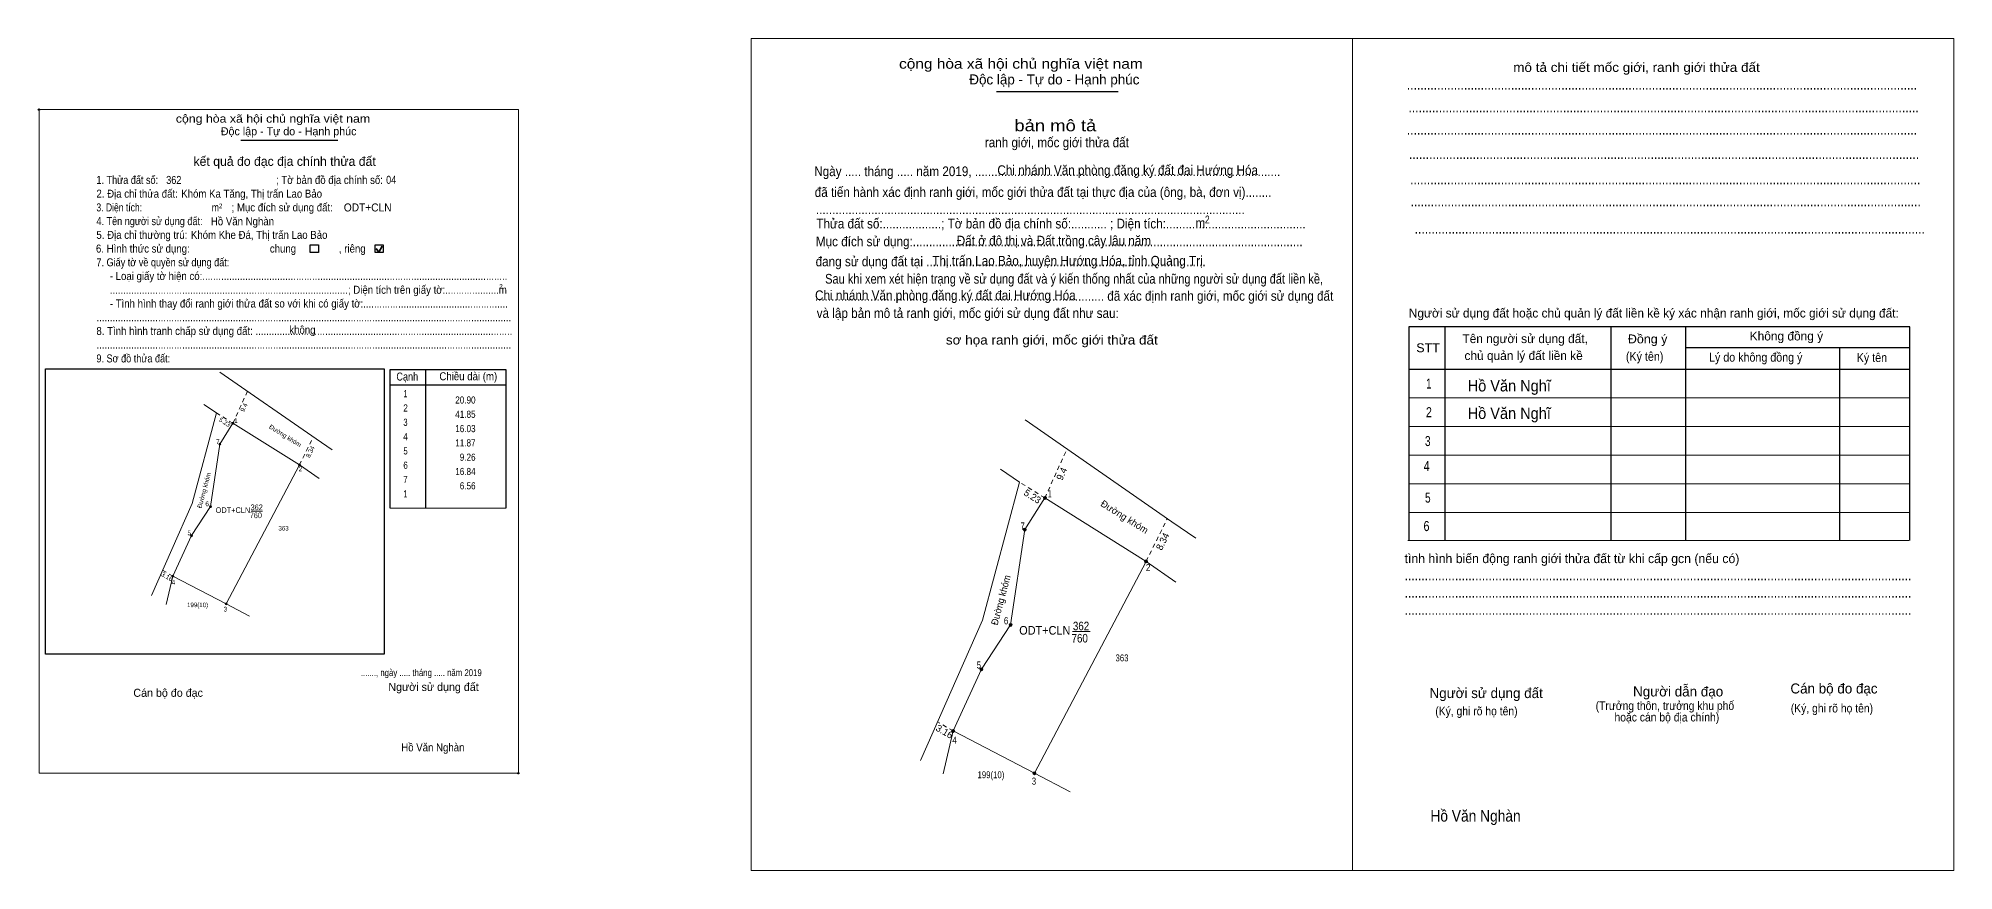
# Model space of a CAD drawing. Header units: metres. Extents: x 536124 to 536685, y 1838965 to 1839111.
# Drawn here: x 536124.1 to 536459.2, y 1838965.2 to 1839110.7 of the extents above; entities that cross this region are included whole.
import ezdxf
from ezdxf.enums import TextEntityAlignment as Align

# ---------------------------------------------------------------- set-up
doc = ezdxf.new("R2010")
doc.units = ezdxf.units.M
doc.header["$LTSCALE"] = 0.5
doc.header["$PDMODE"] = 32
doc.header["$PDSIZE"] = 0.25
doc.linetypes.add('SHORT_DASHED', pattern=[2.7, 1.5, -1.2])
for name, color, linetype, lineweight in [('10', 7, 'Continuous', 13), ('36', 7, 'SHORT_DASHED', 13), ('63', 7, 'Continuous', 13), ('7', 7, 'Continuous', 25)]:
    doc.layers.add(name, color=color, linetype=linetype, lineweight=lineweight)
for name, color, linetype in [('25', 7, 'Continuous'), ('4', 7, 'Continuous'), ('6', 7, 'Continuous')]:
    doc.layers.add(name, color=color, linetype=linetype)

msp = doc.modelspace()

# ---------------------------------------------------------------- hatches: boundary and pattern name
at = {"layer": '63'}
for points in [[(536158.3389, 1839043.406, 1), (536157.9955, 1839043.406, 1)], [(536156.0295, 1839039.7712, 1), (536155.686, 1839039.7712, 1)], [(536169.9585, 1839036.1233, 1), (536169.615, 1839036.1233, 1)], [(536154.4023, 1839028.8406, 1), (536154.0589, 1839028.8406, 1)], [(536300.4617, 1839030.36, 1), (536299.9383, 1839030.36, 1)], [(536151.0628, 1839023.7624, 1), (536150.7193, 1839023.7624, 1)], [(536296.9417, 1839024.82, 1), (536296.4183, 1839024.82, 1)], [(536318.1717, 1839019.26, 1), (536317.6483, 1839019.26, 1)], [(536147.8085, 1839016.6896, 1), (536147.4651, 1839016.6896, 1)], [(536157.1448, 1839011.841, 1), (536156.8014, 1839011.841, 1)], [(536294.4617, 1839008.16, 1), (536293.9383, 1839008.16, 1)], [(536289.3717, 1839000.42, 1), (536288.8483, 1839000.42, 1)], [(536284.4117, 1838989.64, 1), (536283.8883, 1838989.64, 1)], [(536298.6417, 1838982.25, 1), (536298.1183, 1838982.25, 1)]]:
    msp.add_hatch(color=256, dxfattribs=at).paths.add_polyline_path(points)

# ---------------------------------------------------------------- linework, layer by layer
at = {"layer": '10'}
for p, q in [((536153.06, 1839046.72), (536155.26, 1839045.23)), ((536151.02, 1839029.4), (536155.26, 1839045.23)), ((536158.16, 1839043.41), (536169.79, 1839036.12)), ((536169.79, 1839036.12), (536173.22, 1839033.74)), ((536289.29, 1839009.01), (536295.77, 1839033.14)), ((536292.42, 1839035.41), (536295.77, 1839033.14)), ((536143.89, 1839013.31), (536151.02, 1839029.4)), ((536300.2, 1839030.36), (536317.91, 1839019.26)), ((536317.91, 1839019.26), (536323.13, 1839015.64)), ((536147.63, 1839016.68), (536146.5, 1839011.75)), ((536156.97, 1839011.84), (536147.63, 1839016.68)), ((536278.43, 1838984.48), (536289.29, 1839009.01)), ((536284.15, 1838989.64), (536282.42, 1838982.11)), ((536298.38, 1838982.25), (536284.15, 1838989.64))]:
    msp.add_line(p, q, dxfattribs=at)
for points in [[(536175.5, 1839038.79), (536172.73, 1839040.67), (536155.89, 1839052.37)], [(536158.16, 1839043.41), (536155.86, 1839039.78), (536154.23, 1839028.84), (536150.89, 1839023.77), (536147.63, 1839016.68)], [(536326.61, 1839023.33), (536322.4, 1839026.19), (536296.74, 1839044.03)], [(536169.79, 1839036.12), (536156.97, 1839011.84), (536161.07, 1839009.72)], [(536300.2, 1839030.36), (536296.68, 1839024.82), (536294.2, 1839008.16), (536289.11, 1839000.42), (536284.15, 1838989.64)], [(536317.91, 1839019.26), (536298.38, 1838982.25), (536304.62, 1838979.01)]]:
    msp.add_lwpolyline(points, dxfattribs=at)
at = {"layer": '36'}
for p, q in [((536158.16, 1839043.41), (536160.71, 1839049.03)), ((536158.16, 1839043.41), (536155.26, 1839045.23)), ((536169.79, 1839036.12), (536172.22, 1839041.02)), ((536300.2, 1839030.36), (536304.07, 1839038.93)), ((536300.2, 1839030.36), (536295.77, 1839033.14)), ((536317.91, 1839019.26), (536321.61, 1839026.73)), ((536147.63, 1839016.68), (536145.84, 1839017.73)), ((536284.15, 1838989.64), (536281.42, 1838991.23))]:
    msp.add_line(p, q, dxfattribs=at)
at = {"layer": '36', "linetype": 'Continuous'}
for p, q in [((536161.35, 1839028.07), (536163.36, 1839028.07)), ((536305.05, 1839006.99), (536308.11, 1839006.99))]:
    msp.add_line(p, q, dxfattribs=at)
at = {"layer": '63'}
for centre, radius in [((536158.1672, 1839043.406), 0.1717), ((536155.8577, 1839039.7712), 0.1717), ((536169.7867, 1839036.1233), 0.1717), ((536154.2306, 1839028.8406), 0.1717), ((536300.2, 1839030.36), 0.2617), ((536150.8911, 1839023.7624), 0.1717), ((536296.68, 1839024.82), 0.2617), ((536317.91, 1839019.26), 0.2617), ((536147.6368, 1839016.6896), 0.1717), ((536156.9731, 1839011.841), 0.1717), ((536294.2, 1839008.16), 0.2617), ((536289.11, 1839000.42), 0.2617), ((536284.15, 1838989.64), 0.2617), ((536298.38, 1838982.25), 0.2617)]:
    msp.add_circle(centre, radius, dxfattribs=at)
at = {"layer": '7', "lineweight": 13}
for p, q in [((536248.81, 1839110.7), (536354, 1839110.7)), ((536354, 1839110.7), (536459.19, 1839110.7)), ((536124.24, 1839098.24), (536208.11, 1839098.24)), ((536363.87, 1839047.86), (536451.51, 1839047.86)), ((536363.87, 1839042.84), (536451.51, 1839042.84)), ((536363.87, 1839037.82), (536451.51, 1839037.82)), ((536363.87, 1839032.8), (536451.51, 1839032.8)), ((536185.64, 1839028.56), (536205.92, 1839028.56)), ((536363.87, 1839027.79), (536451.51, 1839027.79)), ((536363.72, 1839022.94), (536451.36, 1839022.94))]:
    msp.add_line(p, q, dxfattribs=at)
at = {"layer": '7'}
for p, q in [((536291.75, 1839101.38), (536313.02, 1839101.38)), ((536159.56, 1839092.92), (536176.52, 1839092.92)), ((536370.17, 1839060.3), (536370.17, 1839022.94)), ((536399.19, 1839060.15), (536399.19, 1839022.94)), ((536412.28, 1839060.15), (536412.28, 1839022.94)), ((536412.28, 1839056.68), (536451.51, 1839056.68)), ((536439.22, 1839056.68), (536439.22, 1839022.94)), ((536185.64, 1839028.56), (536185.64, 1839052.84)), ((536191.84, 1839052.84), (536191.84, 1839028.56)), ((536363.87, 1839052.87), (536451.51, 1839052.87)), ((536185.64, 1839050.16), (536205.92, 1839050.16))]:
    msp.add_line(p, q, dxfattribs=at)
at = {"layer": '7', "lineweight": 35}
for p, q in [((536183.22, 1839073.96), (536183.7, 1839073.34)), ((536183.7, 1839073.34), (536184.28, 1839074.38))]:
    msp.add_line(p, q, dxfattribs=at)
at = {"layer": '7', "lineweight": 13}
for points in [[(536354, 1839110.7), (536354, 1838965.22), (536248.81, 1838965.22), (536248.81, 1839110.7)], [(536459.19, 1839110.7), (536459.19, 1838965.21), (536354, 1838965.21), (536354, 1839110.7)], [(536208.11, 1839098.24), (536208.11, 1838982.24), (536124.24, 1838982.24), (536124.24, 1839098.24)]]:
    msp.add_lwpolyline(points, dxfattribs=at)
msp.add_lwpolyline([(536459.19, 1839110.7), (536459.19, 1838965.21), (536354, 1838965.21), (536354, 1839110.7)], close=True, dxfattribs=at)
at = {"layer": '7'}
for points in [[(536171.7, 1839074.58), (536173.14, 1839074.58), (536173.14, 1839073.24), (536171.7, 1839073.24)], [(536183.03, 1839074.58), (536184.47, 1839074.58), (536184.47, 1839073.24), (536183.03, 1839073.24)], [(536125.37, 1839052.92), (536184.59, 1839052.92), (536184.59, 1839003.05), (536125.37, 1839003.05)]]:
    msp.add_lwpolyline(points, close=True, dxfattribs=at)
for points in [[(536451.51, 1839022.94), (536451.51, 1839060.3), (536363.87, 1839060.3), (536363.87, 1839022.94)], [(536185.64, 1839052.84), (536205.92, 1839052.84), (536205.92, 1839028.56)]]:
    msp.add_lwpolyline(points, dxfattribs=at)
for p in [(536124.24, 1839098.24), (536208.11, 1838982.24)]:
    msp.add_point(p, dxfattribs=at)

# ---------------------------------------------------------------- texts
at = {"layer": '25', "width": 0.9}
for s, p in [('Chi nhánh Văn phòng đăng ký đất đai Hướng Hóa', (536291.89, 1839086.81)), ('Đất ở đô thị và Đất trồng cây lâu năm ', (536284.79, 1839074.49)), ('Chi nhánh Văn phòng đăng ký đất đai Hướng Hóa', (536260, 1839064.94))]:
    msp.add_text(s, height=1.7, dxfattribs=at).set_placement(p)
at = {"layer": '36'}
for s, height, rotation, p in [('9.4', 0.7873, 65.697, (536160.451, 1839046.013)), ('5.23', 0.7873, 327.89, (536156.5258, 1839043.2628)), ('Đường khóm', 0.7872, 327.922, (536167.106, 1839040.9019)), ('8.34', 0.7873, 63.65, (536172.0381, 1839038.2553)), ('9.4', 1.2, 65.697, (536303.6949, 1839034.3281)), ('5.23', 1.2, 327.89, (536297.7061, 1839030.1188)), ('Đường khóm', 1.2, 327.922, (536313.8264, 1839026.5406)), ('8.34', 1.2, 63.65, (536321.3399, 1839022.4937)), ('3.16', 0.7873, 329.783, (536146.4369, 1839016.2727)), ('3.16', 1.2, 329.783, (536282.338, 1838989.005))]:
    msp.add_text(s, height=height, rotation=rotation, dxfattribs=at).set_placement(p, align=Align.CENTER)
at = {"layer": '36', "width": 0.95}
for height, p in [(0.7873, (536153.4959, 1839031.5929)), (1.2, (536293.0762, 1839012.3594))]:
    msp.add_text('Đường khóm', height=height, rotation=74.968, dxfattribs=at).set_placement(p, align=Align.CENTER)
at = {"layer": '36', "width": 0.85}
for s, height, p in [('362', 0.9841, (536162.325, 1839028.23)), ('760', 0.9841, (536162.165, 1839026.83)), ('363', 0.7873, (536167.015, 1839024.67)), ('199(10)', 0.7873, (536151.98, 1839011.27)), ('760', 1.5, (536306.295, 1839005.09)), ('362', 1.5, (536306.53, 1839007.23)), ('363', 1.2, (536313.695, 1839001.8)), ('199(10)', 1.2, (536290.77, 1838981.37))]:
    msp.add_text(s, height=height, dxfattribs=at).set_placement(p, align=Align.CENTER)
at = {"layer": '4', "width": 0.95}
for height, p in [(0.9841, (536158.165, 1839027.74)), (1.5, (536300.19, 1839006.47))]:
    msp.add_text('ODT+CLN', height=height, dxfattribs=at).set_placement(p, align=Align.CENTER)
at = {"layer": '6', "width": 0.95}
msp.add_text('ODT+CLN', height=1.4, dxfattribs=at).set_placement((536177.56, 1839080.44))
at = {"layer": '63'}
for s, height, width, p in [(' 1', 1.25, 0.75, (536188.16, 1839047.96)), ('Hồ Văn Nghĩ', 2, 0.95, (536381.44, 1839048.98)), (' 2', 1.25, 0.85, (536188.165, 1839045.46)), ('Hồ Văn Nghĩ', 2, 0.95, (536381.44, 1839044.17)), (' 3', 1.25, 0.8, (536188.155, 1839042.96)), (' 4', 1.25, 0.85, (536188.16, 1839040.46)), (' 5', 1.25, 0.8, (536188.165, 1839037.96)), (' 6', 1.25, 0.85, (536188.165, 1839035.46)), (' 7', 1.25, 0.8, (536188.165, 1839032.96)), (' 1', 1.25, 0.75, (536188.16, 1839030.46)), ('Hồ Văn Nghàn', 2, 0.9, (536375.54, 1838973.79))]:
    msp.add_text(s, height=height, dxfattribs=dict(at, width=width)).set_placement(p, align=Align.CENTER)
for s, height, width, p in [('20.90', 1.25, 0.85, (536200.61, 1839046.86)), (' 1', 0.82, 0.75, (536158.96, 1839043.48)), ('41.85', 1.25, 0.85, (536200.61, 1839044.36)), ('16.03', 1.25, 0.85, (536200.61, 1839041.86)), (' 7', 0.82, 0.8, (536155.84, 1839039.78)), ('11.87', 1.25, 0.85, (536200.61, 1839039.36)), (' 2', 0.82, 0.85, (536170.27, 1839035.02)), ('9.26', 1.25, 0.85, (536200.61, 1839036.86)), ('16.84', 1.25, 0.85, (536200.61, 1839034.36)), ('6.56', 1.25, 0.85, (536200.61, 1839031.86)), (' 6', 0.82, 0.85, (536153.96, 1839028.92)), (' 1', 1.25, 0.75, (536301.42, 1839030.47)), (' 7', 1.25, 0.8, (536296.68, 1839024.82)), (' 5', 0.82, 0.8, (536150.82, 1839023.84)), (' 4', 0.82, 0.85, (536148.06, 1839015.21)), (' 2', 1.25, 0.85, (536318.66, 1839017.57)), (' 3', 0.82, 0.8, (536157.14, 1839010.51)), (' 6', 1.25, 0.85, (536293.82, 1839008.28)), (' 5', 1.25, 0.8, (536289.02, 1839000.54)), (' 4', 1.25, 0.85, (536284.8, 1838987.39)), (' 3', 1.25, 0.8, (536298.66, 1838980.23))]:
    msp.add_text(s, height=height, dxfattribs=dict(at, width=width)).set_placement(p, align=Align.RIGHT)
at = {"layer": '7'}
for s, height, width, p in [('cộng hòa xã hội chủ nghĩa việt nam', 1.756, 1.15, (536274.69, 1839105.39)), ('........................................................................................................................................................', 1.756, 0.9, (536363.53, 1839101.73)), ('cộng hòa xã hội chủ nghĩa việt nam', 1.4, 1.15, (536148.17, 1839095.97)), ('........................................................................................................................................................', 1.756, 0.9, (536363.82, 1839097.77)), ('........................................................................................................................................................', 1.756, 0.9, (536363.53, 1839093.88)), ('........................................................................................................................................................', 1.756, 0.9, (536363.89, 1839089.63)), ('1. Thửa đất số:', 1.4, 0.85, (536134.28, 1839085.25)), ('362', 1.4, 0.85, (536146.49, 1839085.25)), ('; Tờ bản đồ địa chính số:', 1.4, 0.9, (536165.69, 1839085.25)), ('04', 1.4, 0.85, (536184.96, 1839085.27)), ('Ngày ..... tháng ..... năm 2019, ..............................................................................................', 1.7, 0.9, (536259.86, 1839086.61)), ('2. Địa chỉ thửa đất:', 1.4, 0.9, (536134.28, 1839082.85)), ('Khóm Ka Tăng, Thị trấn Lao Bảo', 1.4, 0.9, (536149.12, 1839082.85)), (' đã tiến hành xác định ranh giới, mốc giới thửa đất tại thực địa của (ông, bà, đơn vị)........', 1.7, 0.9, (536259.38, 1839082.97)), ('........................................................................................................................................................', 1.756, 0.9, (536364.1, 1839085.18)), ('4. Tên người sử dụng đất:', 1.4, 0.85, (536134.28, 1839078.05)), ('3. Diện tích:', 1.4, 0.8, (536134.28, 1839080.45)), ('Hồ Văn Nghàn', 1.4, 0.9, (536154.3, 1839078.02)), ('m', 1.4, 0.8, (536154.46, 1839080.45)), ('2', 0.7999, 0.8, (536155.72, 1839081.01)), ('; Mục đích sử dụng đất:', 1.4, 0.9, (536157.93, 1839080.45)), ('Thửa đất số:..................; Tờ bản đồ địa chính số:........... ; Diện tích:...........................................', 1.7, 0.9, (536260.22, 1839077.47)), ('....................................................................................................................................', 1.7, 0.9, (536260.14, 1839079.97)), ('2', 1.377, 0.8, (536328.21, 1839078.35)), ('........................................................................................................................................................', 1.756, 0.9, (536364.18, 1839081.36)), ('5. Địa chỉ thường trú:', 1.4, 0.9, (536134.28, 1839075.65)), ('Khóm Khe Đá, Thị trấn Lao Bảo', 1.4, 0.9, (536150.81, 1839075.65)), ('Mục đích sử dụng:........................................................................................................................', 1.7, 0.9, (536260.14, 1839074.35)), ('   m', 1.7, 0.9, (536324.85, 1839077.57)), ('........................................................................................................................................................', 1.756, 0.9, (536364.9, 1839076.58)), ('6. Hình thức sử dụng:', 1.4, 0.9, (536134.2, 1839073.25)), ('chung                , riêng', 1.4, 0.9, (536164.62, 1839073.25)), ('đang sử dụng đất tại ......................................................................................', 1.7, 0.9, (536260.1, 1839070.85)), ('Thị trấn Lao Bảo, huyện Hướng Hóa, tỉnh Quảng Trị', 1.7, 0.9, (536280.51, 1839070.97)), ('7. Giấy tờ về quyền sử dụng đất:', 1.4, 0.85, (536134.28, 1839070.85)), ('     - Loại giấy tờ hiện có:..................................................................................................................', 1.4, 0.9, (536134.28, 1839068.45)), ('Sau khi xem xét hiện trạng về sử dụng đất và ý kiến thống nhất của những người sử dụng đất liền kề,', 1.7, 0.85, (536261.76, 1839067.82)), ('     .........................................................................................; Diện tích trên giấy tờ:....................m', 1.4, 0.9, (536134.28, 1839066.05)), ('2', 0.7999, 0.8, (536204.76, 1839066.93)), ('......................................................................................... đã xác định ranh giới, mốc giới sử dụng đất', 1.7, 0.9, (536259.96, 1839064.83)), ('     - Tình hình thay đổi ranh giới thửa đất so với khi có giấy tờ:......................................................', 1.4, 0.9, (536134.28, 1839063.65)), (' và lập bản mô tả ranh giới, mốc giới sử dụng đất như sau:', 1.7, 0.9, (536259.72, 1839061.82)), ('8. Tình hình tranh chấp sử dụng đất: ................................................................................................', 1.4, 0.9, (536134.28, 1839058.85)), ('...........................................................................................................................................................', 1.4, 0.9, (536134.28, 1839061.25)), ('không', 1.4, 0.9, (536168.02, 1839059.06)), ('...........................................................................................................................................................', 1.4, 0.9, (536134.28, 1839056.45)), ('STT', 1.555, 1.05, (536365.17, 1839055.83)), ('(Ký tên)', 1.555, 0.9, (536401.85, 1839054.33)), ('Đồng ý', 1.555, 1.05, (536402.19, 1839057.38)), ('Lý do không đồng ý', 1.555, 0.9, (536416.39, 1839054.18)), ('9. Sơ đồ thửa đất:', 1.4, 0.85, (536134.28, 1839054.05)), ('Chiều dài (m)', 1.4, 0.9, (536194.28, 1839050.93)), ('Ký tên', 1.555, 0.9, (536442.23, 1839054.12)), ('Cạnh', 1.4, 0.85, (536186.76, 1839050.88)), ('.......................................................................................................................................................', 1.756, 0.9, (536363.13, 1839015.96)), ('.......................................................................................................................................................', 1.756, 0.9, (536363.13, 1839012.95)), ('.......................................................................................................................................................', 1.756, 0.9, (536363.13, 1839009.94)), ('......., ngày ..... tháng ..... năm 2019', 1.2, 0.85, (536180.54, 1838999.22)), ('(Ký, ghi rõ họ tên)', 1.505, 0.9, (536368.5, 1838992.36)), ('(Ký, ghi rõ họ tên)', 1.505, 0.9, (536430.69, 1838992.86)), ('Hồ Văn Nghàn', 1.4, 0.9, (536187.61, 1838986.06))]:
    msp.add_text(s, height=height, dxfattribs=dict(at, width=width)).set_placement(p)
for s, height, width, p in [('mô tả chi tiết mốc giới, ranh giới thửa đất', 1.605, 1.1, (536403.7, 1839104.83)), ('bản mô tả', 2.007, 1.2, (536302.03, 1839094.46)), ('ranh giới, mốc giới thửa đất', 1.7, 0.9, (536302.3, 1839091.66)), ('sơ họa ranh giới, mốc giới thửa đất', 1.605, 1.1, (536301.415, 1839057.18)), ('1', 1.756, 0.7, (536367.375, 1839049.48)), ('2', 1.756, 0.8, (536367.385, 1839044.47)), ('3', 1.756, 0.75, (536367.185, 1839039.43)), ('4', 1.756, 0.8, (536366.99, 1839035.05)), ('5', 1.756, 0.75, (536367.195, 1839029.54)), ('6', 1.756, 0.8, (536366.965, 1839024.57)), ('(Trưởng thôn, trưởng khu phố', 1.505, 0.9, (536408.67, 1838993.3)), ('hoặc cán bộ địa chính)', 1.505, 0.9, (536409.01, 1838991.29))]:
    msp.add_text(s, height=height, dxfattribs=dict(at, width=width)).set_placement(p, align=Align.CENTER)
for s, height, p in [('Độc lập - Tự do - Hạnh phúc', 1.756, (536286.98, 1839102.64)), ('Độc lập - Tự do - Hạnh phúc', 1.4, (536156.04, 1839093.76)), ('Người sử dụng đất hoặc chủ quản lý đất liền kề ký xác nhận ranh giới, mốc giới sử dụng đất:', 1.555, (536363.87, 1839061.9)), ('Tên người sử dụng đất,', 1.555, (536373.25, 1839057.43)), ('Không đồng ý', 1.555, (536423.51, 1839057.89)), ('chủ quản lý đất liền kề', 1.555, (536373.61, 1839054.47)), ('tình hình biến động ranh giới thửa đất từ khi cấp gcn (nếu có)', 1.605, (536363.13, 1839018.97)), ('Cán bộ đo đạc', 1.4, (536140.74, 1838995.6)), ('Người sử dụng đất', 1.4, (536185.35, 1838996.63)), ('Người sử dụng đất', 1.756, (536367.49, 1838995.38)), ('Người dẫn đạo', 1.755, (536403.1, 1838995.66)), ('Cán bộ đo đạc', 1.752, (536430.63, 1838996.18))]:
    msp.add_text(s, height=height, dxfattribs=at).set_placement(p)
for s, height, p in [('kết quả đo đạc địa chính thửa đất', 1.6, (536167.205, 1839088.41)), ('.', 0.4001, (536208.1137, 1838982.05))]:
    msp.add_text(s, height=height, dxfattribs=at).set_placement(p, align=Align.CENTER)

doc.saveas('drawing.dxf')
